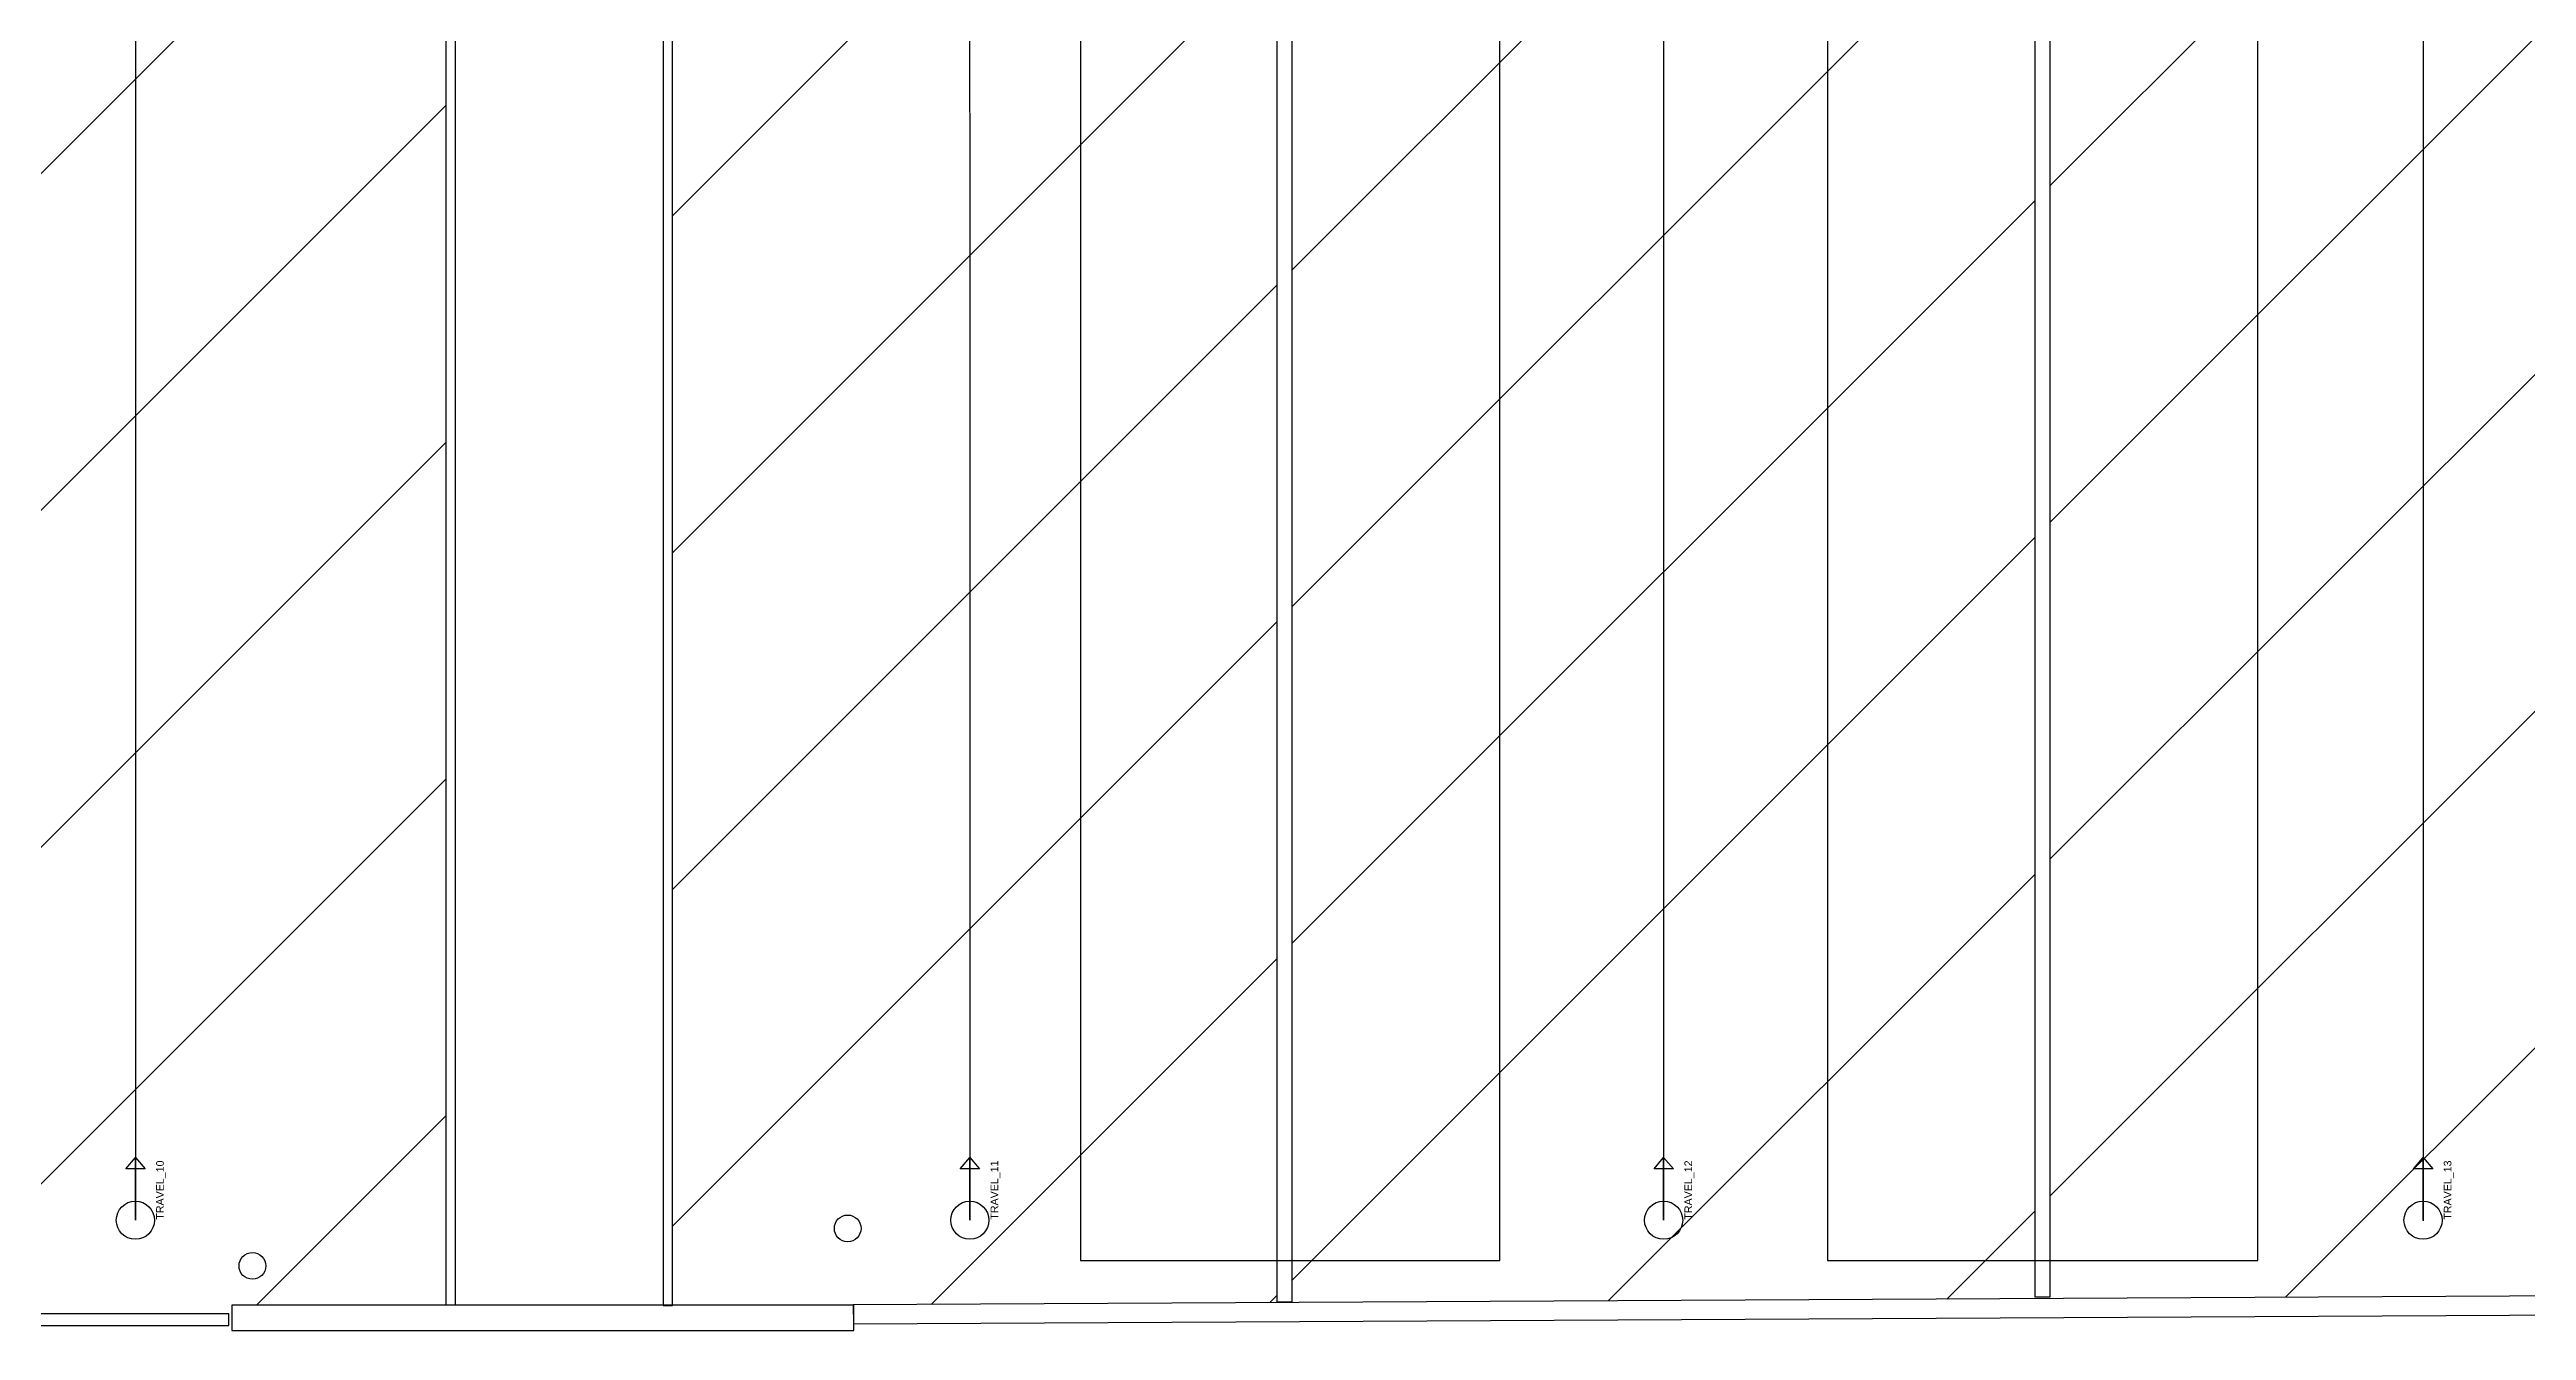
# Model space of a CAD drawing. Extents: x -32.5 to 51.3, y -31.4 to 49.5.
# Drawn here: x 5.93 to 18.93, y 5.12 to 11.84 of the extents above; entities that cross this region are included whole.
import ezdxf

# ---------------------------------------------------------------- set-up
doc = ezdxf.new("R2010")
doc.units = 0
doc.header["$MEASUREMENT"] = 0
doc.layers.get('0').update_dxf_attribs({"linetype": 'CONTINUOUS'})
doc.layers.add('[AREA]CLEANROOM', color=151, linetype='CONTINUOUS', true_color=0xacc1ff)
for name, color, linetype in [('[OBSTACLE]WALLS', 7, 'CONTINUOUS'), ('[ZONE]AVOID_ZONE', 2, 'CONTINUOUS'), ('[ZONE]EXCLUSION_ZONE', 1, 'CONTINUOUS'), ('BOLLARDS', 6, 'CONTINUOUS'), ('ROLLER_DOOR', 7, 'CONTINUOUS'), ('TRAVERSAL', 30, 'CONTINUOUS')]:
    doc.layers.add(name, color=color, linetype=linetype)
doc.layers.get('0').off()
doc.styles.get("Standard").update_dxf_attribs({"font": 'ARIAL.TTF'})

# ---------------------------------------------------------------- blocks, each defined once
blk = doc.blocks.new('Node')
blk.add_lwpolyline([(0, 0), (0.33, 0), (0.27, -0.051), (0.27, 0.05), (0.33, 0)])
blk.add_circle((0, 0), 0.1)
for tag, p in [('ID', (0.003, -0.149)), ('NAME', (0.003, -0.199))]:
    blk.add_attdef(tag, p, '', height=0.04)
blk = doc.blocks.new('Edge')
blk.add_lwpolyline([(0, 0), (1, 0)])
at = {"flags": 1}
blk.add_attdef('BEHAVIOR', (0.4769, 0), '', height=0.02, dxfattribs=at)

msp = doc.modelspace()

# ---------------------------------------------------------------- hatches: boundary and pattern name
at = {"layer": '[AREA]CLEANROOM', "linetype": 'ByBlock'}
h = msp.add_hatch(dxfattribs=at)
h.set_pattern_fill('ANSI31', color=256, scale=10, style=0)
h.paths.add_polyline_path([(7.251, 18.141), (7.251, 18.141), (4.175, 18.141), (4.175, 18.141), (4.175, 18.141), (4.175, 18.178), (4.175, 18.178), (4.175, 18.178), (1.816, 18.178), (1.816, 18.178), (1.816, 18.178), (1.8, 18.2), (1.8, 18.2), (1.8, 18.2), (-0.3, 18.2), (-0.3, 18.2), (-0.3, 18.2), (-0.3, 18.25), (-0.3, 18.25), (-0.3, 18.25), (-2.102, 18.25), (-2.102, 18.25), (-2.102, 18.25), (-2.102, 18.19), (-2.102, 18.19), (-2.102, 18.19), (-4.402, 18.19), (-4.402, 18.19), (-4.402, 18.19), (-4.402, 18.25), (-4.402, 18.25), (-4.402, 18.25), (-5.213, 18.25), (-5.213, 18.25), (-5.213, 18.25), (-5.213, 18.2), (-5.213, 18.2), (-5.213, 18.2), (-7.513, 18.2), (-7.513, 18.2), (-7.513, 18.2), (-7.515, 18.25), (-7.515, 18.25), (-7.515, 18.25), (-8.914, 18.25), (-8.914, 18.25), (-8.914, 18.25), (-8.914, 18.243), (-8.914, 18.243), (-8.914, 18.243), (-10.522, 18.243), (-10.522, 18.243), (-10.522, 18.243), (-10.522, 17.364), (-10.522, 17.364), (-10.522, 17.364), (-7.913, 17.364), (-7.913, 17.364), (-7.913, 17.364), (-7.913, 17.265), (-7.913, 17.265), (-7.913, 17.265), (-7.919, 17.265), (-7.919, 17.265), (-7.919, 17.265), (-7.919, 5.347), (-7.919, 5.347), (-7.919, 5.347), (-7.504, 5.346), (-6.703, 5.34), (-6.703, 15.323), (-6.623, 15.323), (-6.623, 5.339), (-2.793, 5.309), (-2.793, 15.28), (-2.713, 15.28), (-2.713, 5.308), (-1.509, 5.299), (-1.509, 5.299), (-1.509, 5.299), (-1.065, 5.299), (-1.065, 15.319), (-0.985, 15.319), (-0.985, 5.299), (0.435, 5.299), (0.435, 5.299), (0.435, 5.299), (0.435, 5.205), (0.435, 5.205), (0.435, 5.205), (6.872, 5.205), (6.872, 5.205), (6.872, 5.205), (6.888, 5.25), (6.888, 5.25), (6.888, 5.25), (8.011, 5.25), (8.011, 5.251), (8.011, 5.251), (8.011, 16.401), (8.011, 16.472), (8.011, 16.472), (8.062, 16.472), (8.062, 16.472), (9.2, 16.472), (9.2, 16.472), (9.2, 16.472), (9.2, 16.472), (9.2, 16.472), (9.2, 5.25), (10.149, 5.25), (10.149, 5.25), (10.149, 5.25), (10.149, 5.252), (10.149, 5.252), (10.149, 5.252), (20.276, 5.305), (20.276, 15.364), (20.356, 15.364), (20.356, 5.305), (21.849, 5.313), (21.849, 5.313), (21.849, 5.313), (21.857, 5.403), (21.857, 5.403), (21.857, 5.403), (23.22, 5.403), (23.22, 5.403), (23.22, 5.403), (23.22, 17.581), (23.22, 17.581), (23.22, 17.581), (23.276, 17.581), (23.276, 17.581), (24.053, 17.581), (24.053, 17.581), (24.053, 17.581), (24.053, 18.25), (24.053, 18.25), (24.053, 18.25), (23.374, 18.25), (23.374, 18.25), (23.374, 18.25), (23.371, 18.2), (23.371, 18.2), (23.371, 18.2), (19.67, 18.2), (19.67, 18.2), (19.67, 18.2), (19.67, 18.28), (19.67, 18.28), (19.67, 18.28), (19.545, 18.3), (19.545, 18.3), (19.545, 18.3), (17.3, 18.28), (17.3, 18.28), (17.3, 18.28), (17.3, 18.2), (17.3, 18.2), (17.3, 18.2), (14.05, 18.2), (14.05, 18.2), (14.05, 18.2), (14.05, 18.28), (14.05, 18.28), (14.05, 18.28), (13.3, 18.28), (13.3, 18.28), (13.3, 18.28), (13.3, 18.2), (13.3, 18.2), (13.3, 18.2), (10.05, 18.2), (10.05, 18.2), (7.251, 18.2), (7.251, 18.2), (7.251, 18.2)])
h.paths.add_polyline_path([(4.583, 5.212), (4.664, 5.212), (4.664, 15.28), (4.583, 15.28)], flags=16)
h.paths.add_polyline_path([(0.75, 5.212), (0.83, 5.212), (0.83, 15.28), (0.75, 15.28)], flags=16)
h.paths.add_polyline_path([(16.35, 5.294), (16.431, 5.294), (16.431, 15.362), (16.35, 15.362)], flags=16)
h.paths.add_polyline_path([(12.372, 5.267), (12.453, 5.267), (12.453, 15.334), (12.372, 15.334)], flags=16)
h.paths.add_polyline_path([(6.928, 12.907), (7.927, 12.907), (7.927, 13.994), (6.928, 13.994)], flags=16)
h.paths.add_polyline_path([(9.256, 12.877), (10.247, 12.877), (10.247, 13.949), (9.256, 13.949)], flags=16)

# ---------------------------------------------------------------- linework, layer by layer
at = {"layer": '[OBSTACLE]WALLS'}
for points in [[(8.011, 5.251), (8.062, 5.251), (8.062, 16.472), (8.011, 16.472)], [(9.152, 5.249), (9.2, 5.249), (9.2, 16.472), (9.152, 16.472)], [(0.435, 5.144), (6.872, 5.144), (6.872, 5.205), (0.435, 5.205)], [(6.888, 5.117), (10.152, 5.117), (10.152, 5.25), (6.888, 5.25)]]:
    msp.add_lwpolyline(points, close=True, dxfattribs=at)
at = {"layer": '[ZONE]AVOID_ZONE'}
for points in [[(11.342, 5.485), (13.542, 5.485), (13.542, 16.831), (11.342, 16.831)], [(15.262, 5.485), (17.521, 5.485), (17.521, 16.831), (15.262, 16.831)]]:
    msp.add_lwpolyline(points, close=True, dxfattribs=at)
at = {"layer": '[ZONE]EXCLUSION_ZONE'}
for points in [[(16.35, 5.294), (16.431, 5.294), (16.431, 15.362), (16.35, 15.362)], [(12.372, 5.267), (12.453, 5.267), (12.453, 15.334), (12.372, 15.334)]]:
    msp.add_lwpolyline(points, close=True, dxfattribs=at)
at = {"layer": 'BOLLARDS'}
for centre in [(10.12, 5.653), (6.996, 5.456)]:
    msp.add_circle(centre, 0.07, dxfattribs=at)
at = {"layer": 'ROLLER_DOOR'}
msp.add_lwpolyline([(10.15, 5.152), (21.85, 5.213), (21.849, 5.313), (10.149, 5.252)], close=True, dxfattribs=at)

# ---------------------------------------------------------------- block references
at = {"layer": 'TRAVERSAL', "linetype": 'ByBlock'}
for p, xscale, yscale, zscale, rotation in [((6.382, 17.32), 11.623638672, 11.623638672, 11.623638672, 270), ((10.76, 17.325), 11.62848763119995, 11.62848763119995, 11.62848763119995, 270.0032925017659), ((14.402, 17.331), 11.634425781, 11.634425781, 11.634425781, 270), ((18.387, 17.324), 11.630806641, 11.630806641, 11.630806641, 270)]:
    msp.add_blockref('Edge', p, dxfattribs=dict(at, xscale=xscale, yscale=yscale, zscale=zscale, rotation=rotation))
for p, rotation, values in [((6.382, 5.696), 90, {'ID': 'TRAVEL_10'}), ((10.761, 5.696), 90.00329250176591, {'ID': 'TRAVEL_11'}), ((14.402, 5.696), 90, {'ID': 'TRAVEL_12'}), ((18.387, 5.696), 90, {'ID': 'TRAVEL_13'})]:
    msp.add_blockref('Node', p, dxfattribs=dict(at, rotation=rotation)).add_auto_attribs(values)

doc.saveas('drawing.dxf')
